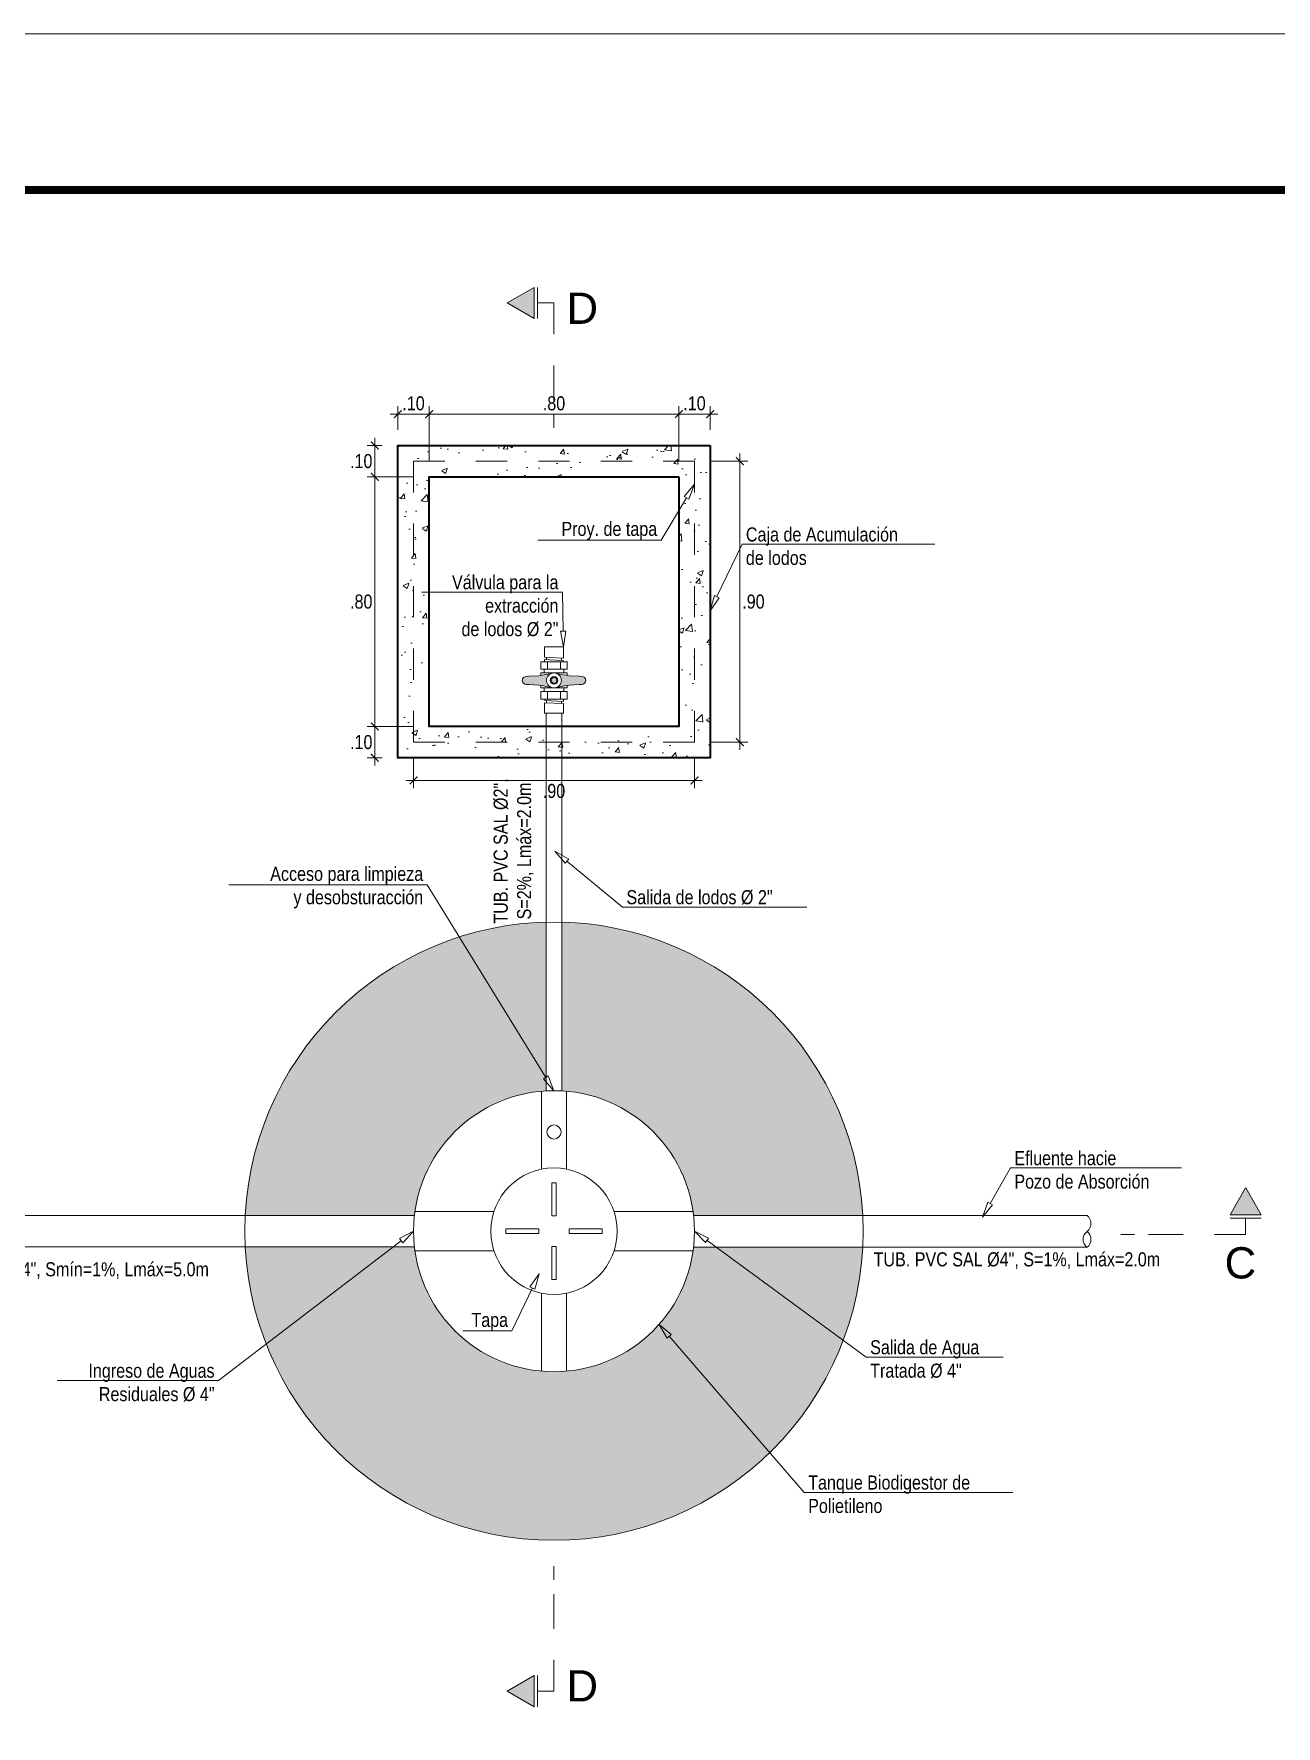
# Model space of a CAD drawing. Header units: metres. Extents: x 0 to 1935, y 0 to 1529.
# Drawn here: x 1917.3 to 1921.28, y 1480.18 to 1485.6 of the extents above; entities that cross this region are included whole.
import ezdxf
from ezdxf import colors
from ezdxf.entities.mleader import LeaderData, LeaderLine
from ezdxf.enums import TextEntityAlignment as Align
from ezdxf.math import Vec2, Vec3

# ---------------------------------------------------------------- set-up
doc = ezdxf.new("R2010")
doc.units = ezdxf.units.M
doc.header["$LTSCALE"] = 0.005
doc.linetypes.add('ACAD_ISO02W100', pattern=[15, 12, -3])
doc.linetypes.add('ACAD_ISO04W100', pattern=[30.5, 24, -3, 0.5, -3])
for name, color, linetype, lineweight in [('-Accesorios PVC', 88, 'Continuous', 20), ('-Achurado', 251, 'Continuous', 5), ('-Acotado', 251, 'Continuous', 5), ('-Corte', 7, 'Continuous', 35), ('-Cuadro', 7, 'Continuous', 20), ('-Eje', 1, 'ACAD_ISO04W100', 9), ('-Proyeccion', 85, 'ACAD_ISO02W100', 9), ('-Textos', 7, 'Continuous', 20), ('-Tub. Desague', 20, 'Continuous', 20), ('-Vista', 148, 'Continuous', 9), ('P-DETAILS', 7, 'Continuous', 18), ('TANQUE BIODIGESTOR', 144, 'Continuous', 30), ('VALVULA', 154, 'Continuous', 20)]:
    doc.layers.add(name, color=color, linetype=linetype, lineweight=lineweight)
doc.styles.add('-Arial', font='arial.ttf')
doc.styles.add('-Arial Narrow', font='ARIALN.TTF')
doc.dimstyles.new('Esc 1_25', dxfattribs={"dimscale": 0.025, "dimtxt": 1.8, "dimasz": 1, "dimexe": 1, "dimexo": 2, "dimgap": 0.45, "dimtad": 2, "dimtih": 1, "dimtoh": 1, "dimzin": 4, "dimdsep": 46, "dimtxsty": '-Arial Narrow', "dimblk": 'ARCHTICK', "dimcen": 1, "dimdle": 1, "dimclrd": 256, "dimclre": 256, "dimclrt": 7, "dimadec": 0, "dimazin": 0, "dimtfac": 1, "dimtix": 1, "dimtmove": 1, "dimatfit": 2, "dimldrblk": 'ARCHTICK', "dimfxl": 1, "dimtolj": 2, "dimlwd": 5, "dimlwe": 0, "dimarcsym": 0})

# ---------------------------------------------------------------- blocks, each defined once
blk = doc.blocks.new('Hoja A2 1 en 1000')
at = {"layer": '-Cuadro', "color": 0}
blk.add_lwpolyline([(594, 0), (594, 420.04), (0, 420.04), (0, 0)], close=True, dxfattribs=at)
at = {"layer": '-Cuadro', "color": 0, "const_width": 1}
blk.add_lwpolyline([(20, 20), (574, 20), (574, 400.04), (20, 400.04)], close=True, dxfattribs=at)
blk = doc.blocks.new('*U383')
at = {"layer": 'TANQUE BIODIGESTOR', "lineweight": 15}
blk.add_lwpolyline([(-0.0529, 0.0072), (0.0529, 0.0072), (0.0529, -0.0072), (-0.0529, -0.0072)], close=True, dxfattribs=at)
blk = doc.blocks.new('*U384')
at = {"layer": '-Accesorios PVC', "color": 0, "linetype": 'ByBlock', "lineweight": -2, "transparency": 16777216}
for p, rotation in [((633.5622, 891.2497), 270), ((633.664, 891.148), 180), ((633.5622, 891.0462), 90)]:
    blk.add_blockref('*U383', p, dxfattribs=dict(at, rotation=rotation))
blk.add_blockref('*U383', (633.4605, 891.148), dxfattribs=at)
blk = doc.blocks.new('Valvula extractora de lodos laterales')
at = {"layer": 'P-DETAILS', "linetype": 'Continuous', "lineweight": 5}
h = blk.add_hatch(color=1, dxfattribs=at)
h.dxf.hatch_style = 1
h.paths.add_polyline_path([(0.024, 0.1044, 0.318068), (0.008, 0.127), (0.0246, 0.1236), (0.0376, 0.1209), (0.0481, 0.1191), (0.0802, 0.1178), (0.0889, 0.117), (0.0889, 0.117, -1), (0.0889, 0.0918), (0.0889, 0.0917), (0.0802, 0.091), (0.0481, 0.0897), (0.0376, 0.0878), (0.0246, 0.0852), (0.008, 0.0817, 0.318068)])
h.paths.add_polyline_path([(-0.042, 0.1201), (-0.0375, 0.1209), (-0.0246, 0.1236), (-0.008, 0.127, 0.318068), (-0.024, 0.1044, 0.318068), (-0.008, 0.0817), (-0.0246, 0.0852), (-0.0375, 0.0878), (-0.042, 0.0886)])
h.paths.add_polyline_path([(-0.0087, 0.1094), (0, 0.1144), (0.0086, 0.1094), (0.0086, 0.0994), (0, 0.0944), (-0.0087, 0.0994)])
h.paths.add_polyline_path([(-0.0888, 0.117), (-0.0888, 0.117), (-0.0802, 0.1178), (-0.048, 0.1191), (-0.042, 0.1201), (-0.042, 0.0886), (-0.048, 0.0897), (-0.0802, 0.091), (-0.0888, 0.0917), (-0.0888, 0.0918, -1)])
at = {"layer": 'VALVULA'}
for p, q in [((-0.0241, 0.1713), (-0.0241, 0.1785)), ((-0.021, 0.1404), (-0.021, 0.1644)), ((0.021, 0.1404), (0.021, 0.1644)), ((0.0238, 0.1689), (0.0238, 0.1761)), ((-0.0315, 0.1404), (-0.0315, 0.1284)), ((0.0315, 0.1404), (0.0315, 0.1284)), ((-0.0315, 0.0684), (-0.0315, 0.0804)), ((-0.021, 0.0684), (-0.021, 0.0444)), ((0.021, 0.0684), (0.021, 0.0444)), ((0.0315, 0.0684), (0.0315, 0.0804)), ((-0.0238, 0.0399), (-0.0238, 0.0327)), ((0.0242, 0.0375), (0.0242, 0.0303))]:
    blk.add_line(p, q, dxfattribs=at)
for points in [[(0.042, 0.1404), (-0.042, 0.1404), (-0.042, 0.1644), (0.042, 0.1644)], [(-0.0134, 0.1708), (-0.0301, 0.1716), (-0.0301, 0.1644)], [(-0.0122, 0.2118), (-0.0299, 0.2118), (-0.0299, 0.1788), (-0.0131, 0.1779)], [(0.0299, 0.1644), (0.0299, 0.1686), (-0.0134, 0.1708)], [(-0.0131, 0.1779), (0.0301, 0.1758), (0.0301, 0.2118), (-0.0122, 0.2118)], [(0.042, 0.1644), (0.042, 0.1404)], [(-0.042, 0.1201), (-0.042, 0.1284), (0.042, 0.1284)], [(0.042, 0.1284), (0.042, 0.1205)], [(0.042, 0.0883), (0.042, 0.0804), (-0.042, 0.0804), (-0.042, 0.0886)], [(-0.0298, 0.0444), (-0.0298, 0.0402), (0.0302, 0.0372), (0.0302, 0.0444)]]:
    blk.add_lwpolyline(points, dxfattribs=at)
at = {"layer": 'VALVULA', "color": 1}
for points in [[(-0.0888, 0.117), (-0.0802, 0.1178), (-0.048, 0.1191), (-0.0375, 0.1209), (-0.0246, 0.1236), (-0.008, 0.127)], [(-0.0888, 0.117), (-0.0888, 0.117)], [(0.0889, 0.117), (0.0802, 0.1178), (0.0481, 0.1191), (0.0376, 0.1209), (0.0246, 0.1236), (0.008, 0.127)], [(0.0889, 0.117), (0.0889, 0.117)], [(-0.0888, 0.0917), (-0.0888, 0.0918)], [(-0.0888, 0.0917), (-0.0802, 0.091), (-0.048, 0.0897), (-0.0375, 0.0878), (-0.0246, 0.0852), (-0.008, 0.0817)], [(0.0889, 0.0917), (0.0802, 0.091), (0.0481, 0.0897), (0.0376, 0.0878), (0.0246, 0.0852), (0.008, 0.0817)], [(0.0889, 0.0917), (0.0889, 0.0918)]]:
    blk.add_lwpolyline(points, dxfattribs=at)
blk.add_lwpolyline([(0, 0.1144), (-0.0087, 0.1094), (-0.0087, 0.0994), (0, 0.0944), (0.0086, 0.0994), (0.0086, 0.1094)], close=True, dxfattribs=at)
at = {"layer": 'VALVULA'}
for points in [[(-0.042, 0.0684), (0.042, 0.0684), (0.042, 0.0444), (-0.042, 0.0444)], [(-0.03, 0), (0.03, 0), (0.03, 0.03), (-0.03, 0.033)]]:
    blk.add_lwpolyline(points, close=True, dxfattribs=at)
at = {"layer": 'VALVULA', "color": 1}
for radius in [0.024, 0.012]:
    blk.add_circle((0, 0.1044), radius, dxfattribs=at)
for centre, start, end in [((-0.0888, 0.1044), 90, 270), ((0.0889, 0.1044), 270, 90)]:
    blk.add_arc(centre, 0.0126, start, end, dxfattribs=at)
blk = doc.blocks.new('Corte Vertical 1_1000')
at = {"layer": '-Eje'}
blk.add_hatch(color=256, dxfattribs=at).paths.add_polyline_path([(13.34, -3.56), (9.86, -1.57), (9.86, -5.55)])
for p, q in [((9.44, -1.57), (9.44, -5.55)), ((9.44, -3.56), (7.34, -3.56))]:
    blk.add_line(p, q, dxfattribs=at)
blk.add_lwpolyline([(13.34, -3.56), (9.86, -5.55), (9.86, -1.57)], close=True, dxfattribs=at)
for points in [[(7.34, -3.56), (7.34, -16.05)], [(7.34, -14.25), (7.34, -16)], [(7.34, -17.81), (7.34, -19.56)]]:
    blk.add_lwpolyline(points, dxfattribs=at)
at = {"layer": '-Eje', "style": '-Arial'}
blk.add_attdef('A', text='', height=4, dxfattribs=at).set_placement((3.71, -4.24), align=Align.MIDDLE)
blk = doc.blocks.new('_ClosedBlank')
at = {"color": 0, "linetype": 'ByBlock', "lineweight": -2}
for p, q in [((-1, 0.17), (0, 0)), ((-1, 0.17), (-1, -0.17)), ((0, 0), (-1, -0.17))]:
    blk.add_line(p, q, dxfattribs=at)
blk = doc.blocks.new('_ArchTick')
at = {"color": 0, "linetype": 'ByBlock', "const_width": 0.15}
blk.add_lwpolyline([(-0.5, -0.5), (0.5, 0.5)], dxfattribs=at)
blk = doc.blocks.new('*D419')
at = {"layer": '-Acotado', "lineweight": 0, "transparency": 16777216}
for p, q in [((1918.463, 1484.3298), (1918.463, 1484.4056)), ((1918.563, 1484.2298), (1918.563, 1484.4056))]:
    blk.add_line(p, q, dxfattribs=at)
at = {"layer": '-Acotado', "lineweight": 5, "transparency": 16777216}
blk.add_line((1918.438, 1484.3806), (1918.588, 1484.3806), dxfattribs=at)
at = {"layer": 'Defpoints', "color": 0, "transparency": 16777216}
for p in [(1918.563, 1484.3806), (1918.463, 1484.2798), (1918.563, 1484.1798)]:
    blk.add_point(p, dxfattribs=at)
at = {"layer": '-Acotado', "lineweight": 5, "transparency": 16777216, "xscale": 0.025, "yscale": 0.025, "zscale": 0.025, "rotation": 180}
blk.add_blockref('_ArchTick', (1918.463, 1484.3806), dxfattribs=at)
at = {"layer": '-Acotado', "lineweight": 5, "transparency": 16777216, "xscale": 0.025, "yscale": 0.025, "zscale": 0.025}
blk.add_blockref('_ArchTick', (1918.563, 1484.3806), dxfattribs=at)
at = {"layer": '-Acotado', "color": 7, "transparency": 16777216, "insert": (1918.513, 1484.4148), "char_height": 0.045, "attachment_point": 5, "style": '-Arial Narrow'}
blk.add_mtext('\\A2;.10', dxfattribs=at)
blk = doc.blocks.new('*D420')
at = {"layer": '-Acotado', "lineweight": 0, "transparency": 16777216}
for p, q in [((1918.563, 1484.2298), (1918.563, 1484.4056)), ((1919.363, 1484.2298), (1919.363, 1484.4056))]:
    blk.add_line(p, q, dxfattribs=at)
at = {"layer": '-Acotado', "lineweight": 5, "transparency": 16777216}
blk.add_line((1918.538, 1484.3806), (1919.388, 1484.3806), dxfattribs=at)
at = {"layer": 'Defpoints', "color": 0, "transparency": 16777216}
for p in [(1919.363, 1484.3806), (1918.563, 1484.1798), (1919.363, 1484.1798)]:
    blk.add_point(p, dxfattribs=at)
at = {"layer": '-Acotado', "lineweight": 5, "transparency": 16777216, "xscale": 0.025, "yscale": 0.025, "zscale": 0.025, "rotation": 180}
blk.add_blockref('_ArchTick', (1918.563, 1484.3806), dxfattribs=at)
at = {"layer": '-Acotado', "lineweight": 5, "transparency": 16777216, "xscale": 0.025, "yscale": 0.025, "zscale": 0.025}
blk.add_blockref('_ArchTick', (1919.363, 1484.3806), dxfattribs=at)
at = {"layer": '-Acotado', "color": 7, "transparency": 16777216, "insert": (1918.963, 1484.4148), "char_height": 0.045, "attachment_point": 5, "style": '-Arial Narrow'}
blk.add_mtext('\\A2;.80', dxfattribs=at)
blk = doc.blocks.new('*D421')
at = {"layer": '-Acotado', "lineweight": 0, "transparency": 16777216}
for p, q in [((1919.363, 1484.2298), (1919.363, 1484.4056)), ((1919.463, 1484.3298), (1919.463, 1484.4056))]:
    blk.add_line(p, q, dxfattribs=at)
at = {"layer": '-Acotado', "lineweight": 5, "transparency": 16777216}
blk.add_line((1919.338, 1484.3806), (1919.488, 1484.3806), dxfattribs=at)
at = {"layer": 'Defpoints', "color": 0, "transparency": 16777216}
for p in [(1919.463, 1484.3806), (1919.463, 1484.2798), (1919.363, 1484.1798)]:
    blk.add_point(p, dxfattribs=at)
at = {"layer": '-Acotado', "lineweight": 5, "transparency": 16777216, "xscale": 0.025, "yscale": 0.025, "zscale": 0.025, "rotation": 180}
blk.add_blockref('_ArchTick', (1919.363, 1484.3806), dxfattribs=at)
at = {"layer": '-Acotado', "lineweight": 5, "transparency": 16777216, "xscale": 0.025, "yscale": 0.025, "zscale": 0.025}
blk.add_blockref('_ArchTick', (1919.463, 1484.3806), dxfattribs=at)
at = {"layer": '-Acotado', "color": 7, "transparency": 16777216, "insert": (1919.413, 1484.4148), "char_height": 0.045, "attachment_point": 5, "style": '-Arial Narrow'}
blk.add_mtext('\\A2;.10', dxfattribs=at)
blk = doc.blocks.new('*D422')
at = {"layer": '-Acotado', "lineweight": 0, "transparency": 16777216}
for p, q in [((1918.413, 1484.2798), (1918.364, 1484.2798)), ((1918.513, 1484.1798), (1918.364, 1484.1798))]:
    blk.add_line(p, q, dxfattribs=at)
at = {"layer": '-Acotado', "lineweight": 5, "transparency": 16777216}
blk.add_line((1918.389, 1484.3048), (1918.389, 1484.1548), dxfattribs=at)
at = {"layer": 'Defpoints', "color": 0, "transparency": 16777216}
for p in [(1918.463, 1484.2798), (1918.389, 1484.1798), (1918.563, 1484.1798)]:
    blk.add_point(p, dxfattribs=at)
at = {"layer": '-Acotado', "lineweight": 5, "transparency": 16777216, "xscale": 0.025, "yscale": 0.025, "zscale": 0.025}
for p, rotation in [((1918.389, 1484.2798), 90), ((1918.389, 1484.1798), 270)]:
    blk.add_blockref('_ArchTick', p, dxfattribs=dict(at, rotation=rotation))
at = {"layer": '-Acotado', "color": 7, "transparency": 16777216, "insert": (1918.3456, 1484.2298), "char_height": 0.045, "attachment_point": 5, "style": '-Arial Narrow'}
blk.add_mtext('\\A2;.10', dxfattribs=at)
blk = doc.blocks.new('*D423')
at = {"layer": '-Acotado', "lineweight": 0, "transparency": 16777216}
for p, q in [((1918.513, 1484.1798), (1918.364, 1484.1798)), ((1918.513, 1483.3798), (1918.364, 1483.3798))]:
    blk.add_line(p, q, dxfattribs=at)
at = {"layer": '-Acotado', "lineweight": 5, "transparency": 16777216}
blk.add_line((1918.389, 1484.2048), (1918.389, 1483.3548), dxfattribs=at)
at = {"layer": 'Defpoints', "color": 0, "transparency": 16777216}
for p in [(1918.563, 1484.1798), (1918.389, 1483.3798), (1918.563, 1483.3798)]:
    blk.add_point(p, dxfattribs=at)
at = {"layer": '-Acotado', "lineweight": 5, "transparency": 16777216, "xscale": 0.025, "yscale": 0.025, "zscale": 0.025}
for p, rotation in [((1918.389, 1484.1798), 90), ((1918.389, 1483.3798), 270)]:
    blk.add_blockref('_ArchTick', p, dxfattribs=dict(at, rotation=rotation))
at = {"layer": '-Acotado', "color": 7, "transparency": 16777216, "insert": (1918.3456, 1483.7798), "char_height": 0.045, "attachment_point": 5, "style": '-Arial Narrow'}
blk.add_mtext('\\A2;.80', dxfattribs=at)
blk = doc.blocks.new('*D424')
at = {"layer": '-Acotado', "lineweight": 0, "transparency": 16777216}
for p, q in [((1918.513, 1483.3798), (1918.364, 1483.3798)), ((1918.413, 1483.2798), (1918.364, 1483.2798))]:
    blk.add_line(p, q, dxfattribs=at)
at = {"layer": '-Acotado', "lineweight": 5, "transparency": 16777216}
blk.add_line((1918.389, 1483.4048), (1918.389, 1483.2548), dxfattribs=at)
at = {"layer": 'Defpoints', "color": 0, "transparency": 16777216}
for p in [(1918.563, 1483.3798), (1918.389, 1483.2798), (1918.463, 1483.2798)]:
    blk.add_point(p, dxfattribs=at)
at = {"layer": '-Acotado', "lineweight": 5, "transparency": 16777216, "xscale": 0.025, "yscale": 0.025, "zscale": 0.025}
for p, rotation in [((1918.389, 1483.3798), 90), ((1918.389, 1483.2798), 270)]:
    blk.add_blockref('_ArchTick', p, dxfattribs=dict(at, rotation=rotation))
at = {"layer": '-Acotado', "color": 7, "transparency": 16777216, "insert": (1918.3456, 1483.3298), "char_height": 0.045, "attachment_point": 5, "style": '-Arial Narrow'}
blk.add_mtext('\\A2;.10', dxfattribs=at)
blk = doc.blocks.new('*D428')
at = {"layer": '-Acotado', "lineweight": 0, "transparency": 16777216}
for p, q in [((1919.463, 1484.2298), (1919.5833, 1484.2298)), ((1919.463, 1483.3298), (1919.5833, 1483.3298))]:
    blk.add_line(p, q, dxfattribs=at)
at = {"layer": '-Acotado', "lineweight": 5, "transparency": 16777216}
blk.add_line((1919.5583, 1484.2548), (1919.5583, 1483.3048), dxfattribs=at)
at = {"layer": 'Defpoints', "color": 0, "transparency": 16777216}
for p in [(1919.413, 1484.2298), (1919.413, 1483.3298), (1919.5583, 1483.3298)]:
    blk.add_point(p, dxfattribs=at)
at = {"layer": '-Acotado', "lineweight": 5, "transparency": 16777216, "xscale": 0.025, "yscale": 0.025, "zscale": 0.025}
for p, rotation in [((1919.5583, 1484.2298), 90), ((1919.5583, 1483.3298), 270)]:
    blk.add_blockref('_ArchTick', p, dxfattribs=dict(at, rotation=rotation))
at = {"layer": '-Acotado', "color": 7, "transparency": 16777216, "insert": (1919.6018, 1483.7798), "char_height": 0.045, "attachment_point": 5, "style": '-Arial Narrow'}
blk.add_mtext('\\A2;.90', dxfattribs=at)
blk = doc.blocks.new('*D429')
at = {"layer": '-Acotado', "lineweight": 0, "transparency": 16777216}
for p, q in [((1918.513, 1483.2798), (1918.513, 1483.1825)), ((1919.413, 1483.2798), (1919.413, 1483.1825))]:
    blk.add_line(p, q, dxfattribs=at)
at = {"layer": '-Acotado', "lineweight": 5, "transparency": 16777216}
blk.add_line((1918.488, 1483.2075), (1919.438, 1483.2075), dxfattribs=at)
at = {"layer": 'Defpoints', "color": 0, "transparency": 16777216}
for p in [(1918.513, 1483.3298), (1919.413, 1483.3298), (1919.413, 1483.2075)]:
    blk.add_point(p, dxfattribs=at)
at = {"layer": '-Acotado', "lineweight": 5, "transparency": 16777216, "xscale": 0.025, "yscale": 0.025, "zscale": 0.025, "rotation": 180}
blk.add_blockref('_ArchTick', (1918.513, 1483.2075), dxfattribs=at)
at = {"layer": '-Acotado', "lineweight": 5, "transparency": 16777216, "xscale": 0.025, "yscale": 0.025, "zscale": 0.025}
blk.add_blockref('_ArchTick', (1919.413, 1483.2075), dxfattribs=at)
at = {"layer": '-Acotado', "color": 7, "transparency": 16777216, "insert": (1918.963, 1483.1733), "char_height": 0.045, "attachment_point": 5, "style": '-Arial Narrow'}
blk.add_mtext('\\A2;.90', dxfattribs=at)

msp = doc.modelspace()

# ---------------------------------------------------------------- hatches: boundary and pattern name
at = {"layer": '-Achurado'}
h = msp.add_hatch(dxfattribs=at)
h.set_pattern_fill('AR-CONC', color=256, scale=0.001)
h.set_pattern_definition([(50, (362.56464, 11.36991), (0.182184669, -0.015939086), [0.01905, -0.20955]), (355, (362.56464, 11.36991), (-0.035243421, 0.191056845), [0.01524, -0.167640584]), (100.451445, (362.57982, 11.36858), (0.146941247, 0.175117752), [0.016190009, -0.178090245]), (46.1842, (362.56464, 11.4207), (0.27107904, -0.042042328), [0.028575, -0.314325]), (96.635558, (362.58723, 11.4172), (0.237404134, 0.247426125), [0.024285023, -0.267135608]), (351.184151, (362.56464, 11.4207), (0.237404134, 0.247426125), [0.022859967, -0.251459732]), (21, (362.59004, 11.40801), (0.151614391, -0.102265198), [0.01905, -0.20955]), (326, (362.59004, 11.40801), (0.061802028, 0.184187966), [0.01524, -0.16764]), (71.451445, (362.60267, 11.39949), (0.21341642, 0.081922769), [0.016190009, -0.178089938]), (37.5, (362.56464, 11.36991), (0.0030886033, 0.0845550389), [0, -0.165608, 0, -0.17018, 0, -0.168275]), (7.5, (362.56464, 11.36991), (0.0668196625, 0.100180575), [0, -0.097028, 0, -0.161798, 0, -0.064135]), (327.5, (362.507995, 11.36991), (0.1355905952, -0.005728744), [0, -0.0635, 0, -0.19812, 0, -0.26289]), (317.5, (362.4826, 11.36991), (0.1481291814, 0.025426491), [0, -0.08255, 0, -0.131572, 0, -0.18669])])
h.paths.add_polyline_path([(1918.46297, 1484.27983), (1918.46297, 1483.27983), (1919.46297, 1483.27983), (1919.46297, 1484.27983)])
h.paths.add_polyline_path([(1918.56297, 1484.17983), (1918.56297, 1483.37983), (1919.36297, 1483.37983), (1919.36297, 1484.17983)], flags=16)
h = msp.add_hatch(dxfattribs=at)
h.set_pattern_fill('AR-SAND', color=256, scale=0.0009, style=0)
h.set_pattern_definition([(37.5, (367.237355, 10.533714), (-0.00144002817, 0.04404719136), [0, -0.0347472, 0, -0.038862, 0, -0.0371475]), (7.5, (367.237355, 10.533714), (0.0404570955, 0.064514259), [0, -0.0187452, 0, -0.0313182, 0, -0.0120015]), (327.5, (367.209237, 10.533714), (0.0711893133, 0.0001293466), [0, -0.01143, 0, -0.041148, 0, -0.053721]), (317.5, (367.20924, 10.533714), (0.0687200807, 0.0200636391), [0, -0.005715, 0, -0.0269748, 0, -0.030861])])
h.paths.add_polyline_path([(1919.41018, 1481.81371), (1919.95171, 1481.81371, 0.3921878), (1918.98797, 1482.75339), (1918.98797, 1482.21301, -0.3661256)])
h.paths.add_polyline_path([(1918.93797, 1482.21301), (1918.93797, 1482.75339, 0.3921878), (1917.97423, 1481.81371), (1918.51576, 1481.81371, -0.3661256)])
h.paths.add_polyline_path([(1918.51576, 1481.71371), (1917.97423, 1481.71371, 0.9499639), (1919.95163, 1481.71216), (1919.41001, 1481.71216, -0.8928716)])

# ---------------------------------------------------------------- linework, layer by layer
at = {"layer": '-Accesorios PVC'}
for p, q in [((1919.15542, 1481.82671), (1919.40854, 1481.82671)), ((1919.40854, 1481.70071), (1919.15542, 1481.70071))]:
    msp.add_line(p, q, dxfattribs=at)
for points in [[(1918.92247, 1482.21188), (1918.92247, 1481.96212)], [(1919.00347, 1482.21188), (1919.00347, 1481.96212)], [(1918.77052, 1481.82671), (1918.5174, 1481.82671)], [(1918.77052, 1481.70071), (1918.5174, 1481.70071)], [(1918.92247, 1481.31554), (1918.92247, 1481.5653)], [(1919.00347, 1481.31554), (1919.00347, 1481.5653)]]:
    msp.add_lwpolyline(points, dxfattribs=at)
for centre, radius in [((1918.96297, 1481.76371), 0.45), ((1918.96297, 1482.08134), 0.0225), ((1918.96297, 1481.76371), 0.2025)]:
    msp.add_circle(centre, radius, dxfattribs=at)
at = {"layer": '-Corte'}
for points in [[(1919.46297, 1484.27983), (1919.46297, 1483.27983), (1918.46297, 1483.27983), (1918.46297, 1484.27983)], [(1919.36297, 1484.17983), (1919.36297, 1483.37983), (1918.56297, 1483.37983), (1918.56297, 1484.17983)]]:
    msp.add_lwpolyline(points, close=True, dxfattribs=at)
at = {"layer": '-Proyeccion', "ltscale": 0.005}
msp.add_lwpolyline([(1919.41297, 1484.22983), (1919.41297, 1483.32983), (1918.51297, 1483.32983), (1918.51297, 1484.22983)], close=True, dxfattribs=at)
at = {"layer": '-Tub. Desague'}
for p, q in [((1918.51576, 1481.81371), (1916.42232, 1481.81371)), ((1918.51576, 1481.71371), (1916.42232, 1481.71371))]:
    msp.add_line(p, q, dxfattribs=at)
at = {"layer": '-Tub. Desague', "color": 64}
for points in [[(1918.93797, 1483.42324), (1918.93797, 1482.21315)], [(1918.98797, 1483.42324), (1918.98797, 1482.21315)]]:
    msp.add_lwpolyline(points, dxfattribs=at)
at = {"layer": '-Tub. Desague'}
for points in [[(1919.41018, 1481.81371), (1920.67029, 1481.81371)], [(1919.41001, 1481.71216), (1920.67029, 1481.71216)]]:
    msp.add_lwpolyline(points, dxfattribs=at)
for centre, start, end in [((1920.65125, 1481.78832), 306.8699, 53.1301), ((1920.68933, 1481.73755), 126.8699, 233.1301), ((1920.65125, 1481.73755), 306.8699, 53.1301)]:
    msp.add_arc(centre, 0.03173, start, end, dxfattribs=at)
at = {"layer": '-Vista'}
msp.add_circle((1918.96297, 1481.76371), 0.99, dxfattribs=at)

# ---------------------------------------------------------------- block references
at = {"layer": '-Accesorios PVC', "xscale": -1, "rotation": 180}
msp.add_blockref('*U384', (1285.40074, 2372.91169), dxfattribs=at)
at = {"layer": '-Acotado'}
msp.add_blockref('Valvula extractora de lodos laterales', (1918.96292, 1483.42324), dxfattribs=at)
at = {"layer": '-Eje'}
ref = msp.add_blockref('Corte Vertical 1_1000', (1919.14647, 1484.82543), dxfattribs=dict(at, xscale=-0.025, yscale=0.025, zscale=0.025))
ref.add_attrib('A', 'D', dxfattribs={"height": 0.1, "style": '-Arial'}).set_placement((1919.05364, 1484.71949), align=Align.MIDDLE)
ref = msp.add_blockref('Corte Vertical 1_1000', (1921.26741, 1481.56955), dxfattribs=dict(at, xscale=-0.025, yscale=0.025, zscale=0.025, rotation=270))
ref.add_attrib('A', 'C', dxfattribs={"height": 0.1, "style": '-Arial'}).set_placement((1921.16148, 1481.66238), align=Align.MIDDLE)
ref = msp.add_blockref('Corte Vertical 1_1000', (1919.14647, 1480.20161), dxfattribs=dict(at, xscale=0.025, yscale=0.025, zscale=0.025, rotation=180))
ref.add_attrib('A', 'D', dxfattribs={"height": 0.1, "style": '-Arial'}).set_placement((1919.05364, 1480.30755), align=Align.MIDDLE)
at = {"xscale": 0.025, "yscale": 0.025, "zscale": 0.025}
msp.add_blockref('Hoja A2 1 en 1000', (1913.85329, 1475.09727), dxfattribs=at)

# ---------------------------------------------------------------- texts
at = {"layer": '-Textos', "insert": (1918.83388, 1482.98134), "char_height": 0.045, "attachment_point": 5, "rotation": 90, "style": '-Arial Narrow'}
msp.add_mtext('TUB. PVC SAL Ø2", \\PS=2%, Lmáx=2.0m', dxfattribs=at)
at = {"layer": '-Textos', "char_height": 0.045, "attachment_point": 5, "style": '-Arial Narrow'}
for s, insert in [('\\pxqc;TUB. PVC SAL Ø4", S=1%, Lmáx=2.0m', (1920.44559, 1481.6694)), ('\\pxqc;TUB. PVC SAL Ø4", Smín=1%, Lmáx=5.0m', (1917.35574, 1481.63751))]:
    msp.add_mtext(s, dxfattribs=dict(at, insert=insert))

# ---------------------------------------------------------------- dimensions: what is measured, and where the dimension line sits
at = {"layer": '-Acotado'}
for base, p1, p2, picture, middle in [((1918.56297, 1484.38062), (1918.46297, 1484.27983), (1918.56297, 1484.17983), '*D419', (1918.51297, 1484.41484)), ((1919.36297, 1484.38062), (1918.56297, 1484.17983), (1919.36297, 1484.17983), '*D420', (1918.96297, 1484.41484)), ((1919.46297, 1484.38062), (1919.36297, 1484.17983), (1919.46297, 1484.27983), '*D421', (1919.41297, 1484.41484)), ((1919.41297, 1483.2075), (1918.51297, 1483.32983), (1919.41297, 1483.32983), '*D429', (1918.96297, 1483.17327))]:
    dim = msp.add_linear_dim(base=base, p1=p1, p2=p2, dimstyle='Esc 1_25', dxfattribs=at)
    dim.commit()
    dim.dimension.update_dxf_attribs({"geometry": picture, "text_midpoint": middle})
for base, p1, p2, picture, middle in [((1918.38905, 1484.17983), (1918.46297, 1484.27983), (1918.56297, 1484.17983), '*D422', (1918.34561, 1484.22983)), ((1919.55834, 1483.32983), (1919.41297, 1484.22983), (1919.41297, 1483.32983), '*D428', (1919.60177, 1483.77983)), ((1918.38905, 1483.37983), (1918.56297, 1484.17983), (1918.56297, 1483.37983), '*D423', (1918.34561, 1483.77983)), ((1918.38905, 1483.27983), (1918.56297, 1483.37983), (1918.46297, 1483.27983), '*D424', (1918.34561, 1483.32983))]:
    dim = msp.add_linear_dim(base=base, p1=p1, p2=p2, angle=90, dimstyle='Esc 1_25', dxfattribs=at)
    dim.commit()
    dim.dimension.update_dxf_attribs({"geometry": picture, "text_midpoint": middle})

# ---------------------------------------------------------------- leaders
ml = msp.add_multileader_mtext('Standard', dxfattribs=at)
ml.set_content('Proy. de tapa', color=7, style='-Arial Narrow')
ml.set_leader_properties(color=7, linetype='ByLayer', lineweight=0)
ml.set_arrow_properties(name='CLOSEDBLANK')
ml.build(insert=Vec2(0, 0))
ml.multileader.update_dxf_attribs({"has_dogleg": 0, "text_left_attachment_type": 6, "text_right_attachment_type": 6, "dogleg_length": 0, "arrow_head_size": 0.05, "scale": 0.025})
ctx = ml.context
ctx.base_point, ctx.scale, ctx.char_height, ctx.arrow_head_size, ctx.landing_gap_size, ctx.plane_origin = Vec3(1918.98054, 1483.97719), 0.025, 0.045, 0.05, 0.0125, Vec3(1918.51768, 1483.23225)
ctx.left_attachment, ctx.right_attachment, ctx.text_align_type = 6, 6, 2
notes = []
notes.append((ctx, [(1, (1, 1, 0), (1919.30599, 1483.97719), (-1, 0), 0, [(0, [(1919.41297, 1484.15565)], 0, [])])]))
ctx.mtext.insert, ctx.mtext.alignment, ctx.mtext.flow_direction = Vec3(1919.29349, 1484.03542), 3, 5
ml = msp.add_multileader_mtext('Standard', dxfattribs=at)
ml.set_content('Caja de Acumulación\\Pde lodos', color=7, style='-Arial Narrow')
ml.set_leader_properties(color=7, linetype='ByLayer', lineweight=0)
ml.set_arrow_properties(name='CLOSEDBLANK')
ml.build(insert=Vec2(0, 0))
ml.multileader.update_dxf_attribs({"has_dogleg": 0, "text_left_attachment_type": 6, "text_right_attachment_type": 6, "dogleg_length": 0, "arrow_head_size": 0.05, "scale": 0.025})
ctx = ml.context
ctx.base_point, ctx.scale, ctx.char_height, ctx.arrow_head_size, ctx.landing_gap_size, ctx.plane_origin = Vec3(1919.56515, 1483.96368), 0.025, 0.045, 0.05, 0.0125, Vec3(1919.46297, 1483.75098)
ctx.left_attachment, ctx.right_attachment = 6, 6
notes.append((ctx, [(0, (1, 1, 0), (1919.56515, 1483.96368), (1, 0), 0, [(0, [(1919.46297, 1483.75098)], 0, [])])]))
ctx.mtext.insert, ctx.mtext.flow_direction = Vec3(1919.57765, 1484.01768), 5
ml = msp.add_multileader_mtext('Standard', dxfattribs=at)
ml.set_content('Válvula para la \\Pextracción \\Pde lodos %%C 2"', color=7, style='-Arial Narrow')
ml.set_leader_properties(color=7, linetype='ByLayer', lineweight=0)
ml.set_arrow_properties(name='CLOSEDBLANK')
ml.build(insert=Vec2(0, 0))
ml.multileader.update_dxf_attribs({"has_dogleg": 0, "text_left_attachment_type": 6, "text_right_attachment_type": 6, "dogleg_length": 0, "arrow_head_size": 0.05, "scale": 0.025})
ctx = ml.context
ctx.base_point, ctx.scale, ctx.char_height, ctx.arrow_head_size, ctx.landing_gap_size, ctx.plane_origin = Vec3(1918.62626, 1483.81059), 0.025, 0.045, 0.05, 0.0125, Vec3(1918.98778, 1483.59836)
ctx.left_attachment, ctx.right_attachment, ctx.text_align_type = 6, 6, 2
notes.append((ctx, [(0, (1, 1, 0), (1918.98978, 1483.81059), (-1, 0), 0, [(0, [(1918.99298, 1483.63502)], 0, [])])]))
ctx.mtext.insert, ctx.mtext.alignment, ctx.mtext.flow_direction = Vec3(1918.97728, 1483.86459), 3, 5
ml = msp.add_multileader_mtext('Standard', dxfattribs=at)
ml.set_content('Salida de lodos %%C 2"', color=7, style='-Arial Narrow')
ml.set_leader_properties(color=7, linetype='ByLayer', lineweight=0)
ml.set_arrow_properties(name='CLOSEDBLANK')
ml.build(insert=Vec2(0, 0))
ml.multileader.update_dxf_attribs({"has_dogleg": 0, "text_left_attachment_type": 6, "text_right_attachment_type": 6, "dogleg_length": 0, "arrow_head_size": 0.05, "scale": 0.025})
ctx = ml.context
ctx.base_point, ctx.scale, ctx.char_height, ctx.arrow_head_size, ctx.landing_gap_size, ctx.plane_origin = Vec3(1919.18245, 1482.80195), 0.025, 0.045, 0.05, 0.0125, Vec3(1918.96602, 1482.98068)
ctx.left_attachment, ctx.right_attachment = 6, 6
notes.append((ctx, [(0, (1, 1, 0), (1919.18245, 1482.80195), (1, 0), 0, [(0, [(1918.96602, 1482.98068)], 0, [])])]))
ctx.mtext.insert, ctx.mtext.flow_direction = Vec3(1919.19495, 1482.85595), 5
ml = msp.add_multileader_mtext('Standard', dxfattribs=at)
ml.set_content('Acceso para limpieza \\Py desobsturacción', color=7, style='-Arial Narrow')
ml.set_leader_properties(color=7, linetype='ByLayer', lineweight=0)
ml.set_arrow_properties(name='CLOSEDBLANK')
ml.build(insert=Vec2(0, 0))
ml.multileader.update_dxf_attribs({"has_dogleg": 0, "text_left_attachment_type": 6, "text_right_attachment_type": 6, "dogleg_length": 0, "arrow_head_size": 0.05, "scale": 0.025})
ctx = ml.context
ctx.base_point, ctx.scale, ctx.char_height, ctx.arrow_head_size, ctx.landing_gap_size, ctx.plane_origin = Vec3(1918.04377, 1482.87248), 0.025, 0.045, 0.05, 0.0125, Vec3(1919.18556, 1482.65575)
ctx.left_attachment, ctx.right_attachment, ctx.text_align_type = 6, 6, 2
notes.append((ctx, [(0, (1, 1, 0), (1918.55649, 1482.87248), (-1, 0), 0, [(0, [(1918.96297, 1482.21371)], 0, [])])]))
ctx.mtext.insert, ctx.mtext.alignment, ctx.mtext.flow_direction = Vec3(1918.54399, 1482.93071), 3, 5
ml = msp.add_multileader_mtext('Standard', dxfattribs=at)
ml.set_content('Efluente hacie\\PPozo de Absorción', color=7, style='-Arial Narrow')
ml.set_leader_properties(color=7, linetype='ByLayer', lineweight=0)
ml.set_arrow_properties(name='CLOSEDBLANK')
ml.build(insert=Vec2(0, 0))
ml.multileader.update_dxf_attribs({"has_dogleg": 0, "text_left_attachment_type": 6, "text_right_attachment_type": 6, "dogleg_length": 0, "arrow_head_size": 0.05, "scale": 0.025})
ctx = ml.context
ctx.base_point, ctx.scale, ctx.char_height, ctx.arrow_head_size, ctx.landing_gap_size, ctx.plane_origin = Vec3(1920.42504, 1481.96615), 0.025, 0.045, 0.05, 0.0125, Vec3(1920.31774, 1481.80871)
ctx.left_attachment, ctx.right_attachment = 6, 6
notes.append((ctx, [(0, (1, 1, 0), (1920.42504, 1481.96615), (1, 0), 0, [(0, [(1920.33566, 1481.80871)], 0, [])])]))
ctx.mtext.insert, ctx.mtext.flow_direction = Vec3(1920.43754, 1482.02015), 5
ml = msp.add_multileader_mtext('Standard', dxfattribs=at)
ml.set_content('Ingreso de Aguas \\PResiduales %%C 4"', color=7, style='-Arial Narrow')
ml.set_leader_properties(color=7, linetype='ByLayer', lineweight=0)
ml.set_arrow_properties(name='CLOSEDBLANK')
ml.build(insert=Vec2(0, 0))
ml.multileader.update_dxf_attribs({"has_dogleg": 0, "text_left_attachment_type": 6, "text_right_attachment_type": 6, "dogleg_length": 0, "arrow_head_size": 0.05, "scale": 0.025})
ctx = ml.context
ctx.base_point, ctx.scale, ctx.char_height, ctx.arrow_head_size, ctx.landing_gap_size, ctx.plane_origin = Vec3(1917.46603, 1481.28546), 0.025, 0.045, 0.05, 0.0125, Vec3(1917.98302, 1481.76371)
ctx.left_attachment, ctx.right_attachment, ctx.text_align_type = 6, 6, 2
notes.append((ctx, [(0, (1, 1, 0), (1917.88826, 1481.28546), (-1, 0), 0, [(0, [(1918.51297, 1481.76371)], 0, [])])]))
ctx.mtext.insert, ctx.mtext.alignment, ctx.mtext.flow_direction = Vec3(1917.87576, 1481.33946), 3, 5
ml = msp.add_multileader_mtext('Standard', dxfattribs=at)
ml.set_content('Salida de Agua\\PTratada %%C 4"', color=7, style='-Arial Narrow')
ml.set_leader_properties(color=7, linetype='ByLayer', lineweight=0)
ml.set_arrow_properties(name='CLOSEDBLANK')
ml.build(insert=Vec2(0, 0))
ml.multileader.update_dxf_attribs({"has_dogleg": 0, "text_left_attachment_type": 6, "text_right_attachment_type": 6, "dogleg_length": 0, "arrow_head_size": 0.05, "scale": 0.025})
ctx = ml.context
ctx.base_point, ctx.scale, ctx.char_height, ctx.arrow_head_size, ctx.landing_gap_size, ctx.plane_origin = Vec3(1919.96316, 1481.36053), 0.025, 0.045, 0.05, 0.0125, Vec3(1921.15736, 1481.76417)
ctx.left_attachment, ctx.right_attachment = 6, 6
notes.append((ctx, [(1, (1, 1, 0), (1919.96316, 1481.36053), (1, 0), 0, [(0, [(1919.41297, 1481.76371)], 0, [])])]))
ctx.mtext.insert, ctx.mtext.flow_direction = Vec3(1919.97566, 1481.41453), 5
ml = msp.add_multileader_mtext('Standard', dxfattribs=at)
ml.set_content('Tapa', color=7, style='-Arial Narrow')
ml.set_leader_properties(color=7, linetype='ByLayer', lineweight=0)
ml.set_arrow_properties(name='CLOSEDBLANK')
ml.build(insert=Vec2(0, 0))
ml.multileader.update_dxf_attribs({"has_dogleg": 0, "text_left_attachment_type": 6, "text_right_attachment_type": 6, "dogleg_length": 0, "arrow_head_size": 0.05, "scale": 0.025})
ctx = ml.context
ctx.base_point, ctx.scale, ctx.char_height, ctx.arrow_head_size, ctx.landing_gap_size, ctx.plane_origin = Vec3(1918.68946, 1481.4446), 0.025, 0.045, 0.05, 0.0125, Vec3(1918.91504, 1481.62714)
ctx.left_attachment, ctx.right_attachment, ctx.text_align_type = 6, 6, 2
notes.append((ctx, [(0, (1, 1, 0), (1918.8284, 1481.4446), (-1, 0), 0, [(0, [(1918.91504, 1481.62714)], 0, [])])]))
ctx.mtext.insert, ctx.mtext.alignment, ctx.mtext.flow_direction = Vec3(1918.8159, 1481.50209), 3, 5
ml = msp.add_multileader_mtext('Standard', dxfattribs=at)
ml.set_content('Tanque Biodigestor de\\PPolietileno', color=7, style='-Arial Narrow')
ml.set_leader_properties(color=7, linetype='ByLayer', lineweight=0)
ml.set_arrow_properties(name='CLOSEDBLANK')
ml.build(insert=Vec2(0, 0))
ml.multileader.update_dxf_attribs({"has_dogleg": 0, "text_left_attachment_type": 6, "text_right_attachment_type": 6, "dogleg_length": 0, "arrow_head_size": 0.05, "scale": 0.025})
ctx = ml.context
ctx.base_point, ctx.scale, ctx.char_height, ctx.arrow_head_size, ctx.landing_gap_size, ctx.plane_origin = Vec3(1919.76465, 1480.92731), 0.025, 0.045, 0.05, 0.0125, Vec3(1919.45616, 1480.25347)
ctx.left_attachment, ctx.right_attachment = 6, 6
notes.append((ctx, [(0, (1, 1, 0), (1919.76465, 1480.92731), (1, 0), 0, [(0, [(1919.29953, 1481.465)], 0, [])])]))
ctx.mtext.insert, ctx.mtext.flow_direction = Vec3(1919.77715, 1480.98131), 5
for ctx, leaders in notes:
    for number, flags, end, landing, length, lines in leaders:
        leader = LeaderData()
        leader.index, (leader.has_last_leader_line, leader.has_dogleg_vector, leader.attachment_direction) = number, flags
        leader.last_leader_point, leader.dogleg_vector, leader.dogleg_length = Vec3(end), Vec3(landing), length
        for number, points, colour, breaks in lines:
            line = LeaderLine()
            line.index, line.vertices, line.color, line.breaks = number, Vec3.list(points), colors.encode_raw_color(colour), breaks
            leader.lines.append(line)
        ctx.leaders.append(leader)

doc.saveas('drawing.dxf')
